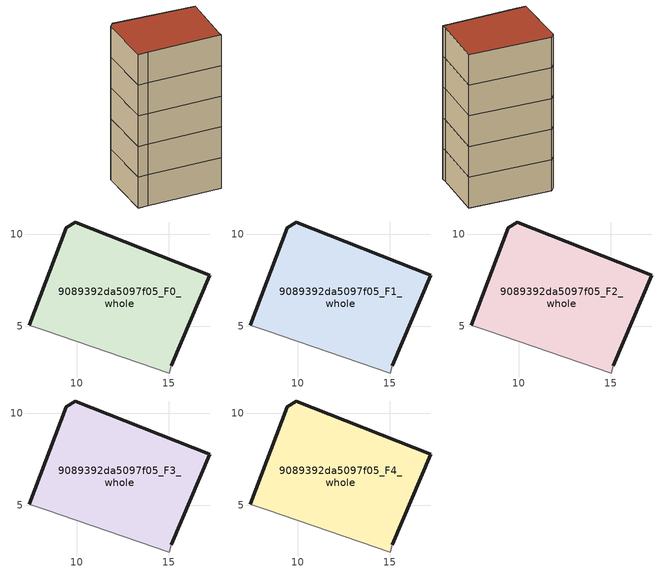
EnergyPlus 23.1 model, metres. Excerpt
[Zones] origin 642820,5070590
9089392da5097f05_F0_whole
 floor ground (EU_floor_Construction): 15.11,2.87 17.22,7.77 9.91,10.68 9.41,10.38 7.41,5.07 8.31,4.77 15.01,2.47 z0
 wall outside (EU_wall_Construction): 7.41,5.07 9.41,10.38 9.91,10.68 17.22,7.77 15.11,2.87 z0:3
 wall adiabatic (EU_wall_Construction): 15.11,2.87 15.01,2.47 8.31,4.77 7.41,5.07 z0:3
9089392da5097f05_F1_whole
 floor to 9089392da5097f05_F0_whole (EU_floor_Construction): 15.11,2.87 17.22,7.77 9.91,10.68 9.41,10.38 7.41,5.07 8.31,4.77 15.01,2.47 z3
 wall outside (EU_wall_Construction): 7.41,5.07 9.41,10.38 9.91,10.68 17.22,7.77 15.11,2.87 z3:6
 wall adiabatic (EU_wall_Construction): 15.11,2.87 15.01,2.47 8.31,4.77 7.41,5.07 z3:6
9089392da5097f05_F2_whole
 floor to 9089392da5097f05_F1_whole (EU_floor_Construction): 15.11,2.87 17.22,7.77 9.91,10.68 9.41,10.38 7.41,5.07 8.31,4.77 15.01,2.47 z6
 wall outside (EU_wall_Construction): 7.41,5.07 9.41,10.38 9.91,10.68 17.22,7.77 15.11,2.87 z6:9
 wall adiabatic (EU_wall_Construction): 15.11,2.87 15.01,2.47 8.31,4.77 7.41,5.07 z6:9
9089392da5097f05_F3_whole
 floor to 9089392da5097f05_F2_whole (EU_floor_Construction): 15.11,2.87 17.22,7.77 9.91,10.68 9.41,10.38 7.41,5.07 8.31,4.77 15.01,2.47 z9
 wall outside (EU_wall_Construction): 7.41,5.07 9.41,10.38 9.91,10.68 17.22,7.77 15.11,2.87 z9:12
 wall adiabatic (EU_wall_Construction): 15.11,2.87 15.01,2.47 8.31,4.77 7.41,5.07 z9:12
9089392da5097f05_F4_whole
 floor to 9089392da5097f05_F3_whole (EU_floor_Construction): 15.11,2.87 17.22,7.77 9.91,10.68 9.41,10.38 7.41,5.07 8.31,4.77 15.01,2.47 z12
 wall outside (EU_wall_Construction): 7.41,5.07 9.41,10.38 9.91,10.68 17.22,7.77 15.11,2.87 z12:15
 wall adiabatic (EU_wall_Construction): 15.11,2.87 15.01,2.47 8.31,4.77 7.41,5.07 z12:15
 roof outside (EU_roof_Construction): 17.22,7.77 15.11,2.87 15.01,2.47 8.31,4.77 7.41,5.07 9.41,10.38 9.91,10.68 z15
[Building]
EU S2 Campaign: North Axis=0; Terrain=City; Solar Distribution=FullExterior
[Site:Location]
Lyon-Bron: Latitude=45.75; Longitude=5; Time Zone=1; Elevation=198
[SizingPeriod:WeatherFileDays]
AnnualSizingPeriod: Begin Month=1; Begin Day of Month=1; End Month=12; End Day of Month=31; Day of Week for Start Day=Monday; Use Weather File Daylight Saving Period=No; Use Weather File Rain and Snow Indicators=No
[MATERIAL]
EU_InternalMass_Material: Roughness=MediumRough; Thickness=0.1; Conductivity=1; Density=1800; Specific Heat=900; Thermal Absorptance=0.9; Solar Absorptance=0.7; Visible Absorptance=0.7
[MATERIAL:NOMASS] Roughness=MediumRough; Thermal Absorptance=0.9; Solar Absorptance=0.7; Visible Absorptance=0.7
Name | Thermal Resistance
EU_wall_NoMass | 1.97775
EU_roof_NoMass | 1.81626
EU_floor_NoMass | 1.84812
[CONSTRUCTION]
EU_wall_Construction: EU_wall_NoMass
EU_roof_Construction: EU_roof_NoMass
EU_floor_Construction: EU_floor_NoMass
EU_InternalMass_Construction: EU_InternalMass_Material
[ZONE] Type=1; Multiplier=1; Ceiling Height=autocalculate; Floor Area=autocalculate; Part of Total Floor Area=Yes
Name | Volume
9089392da5097f05_F0_whole | 143.865
9089392da5097f05_F1_whole; 9089392da5097f05_F2_whole; 9089392da5097f05_F3_whole; 9089392da5097f05_F4_whole | 143.864
[INTERNALMASS] Construction=EU_InternalMass_Construction; Surface Area=47.9538
Name | Zone or ZoneList
9089392da5097f05_F0_whole_EU_InternalMass | 9089392da5097f05_F0_whole
9089392da5097f05_F1_whole_EU_InternalMass | 9089392da5097f05_F1_whole
9089392da5097f05_F2_whole_EU_InternalMass | 9089392da5097f05_F2_whole
9089392da5097f05_F3_whole_EU_InternalMass | 9089392da5097f05_F3_whole
9089392da5097f05_F4_whole_EU_InternalMass | 9089392da5097f05_F4_whole
[OTHEREQUIPMENT] Fuel Type=Electricity; Design Level Calculation Method=Watts/Area; Power per Zone Floor Area=1; Fraction Latent=0; Fraction Radiant=0; Fraction Lost=0; Carbon Dioxide Generation Rate=0; EndUse Subcategory=EU_Step8_InternalGains
Name | Zone or ZoneList or Space or SpaceList | Schedule
EU_Step8_InternalGain_9089392da5097f05_F0_whole_f000 | 9089392da5097f05_F0_whole | EU_Step8_GainSchedule_9089392da5097f05_F0_whole_f000
EU_Step8_InternalGain_9089392da5097f05_F1_whole_f000 | 9089392da5097f05_F1_whole | EU_Step8_GainSchedule_9089392da5097f05_F1_whole_f000
EU_Step8_InternalGain_9089392da5097f05_F2_whole_f000 | 9089392da5097f05_F2_whole | EU_Step8_GainSchedule_9089392da5097f05_F2_whole_f000
EU_Step8_InternalGain_9089392da5097f05_F3_whole_f000 | 9089392da5097f05_F3_whole | EU_Step8_GainSchedule_9089392da5097f05_F3_whole_f000
EU_Step8_InternalGain_9089392da5097f05_F4_whole_f000 | 9089392da5097f05_F4_whole | EU_Step8_GainSchedule_9089392da5097f05_F4_whole_f000
[ZONEVENTILATION:DESIGNFLOWRATE] Schedule=EU_AlwaysOn; Design Flow Rate Calculation Method=AirChanges/Hour; Air Changes per Hour=0.759424; Ventilation Type=Natural; Fan Pressure Rise=0; Fan Total Efficiency=1; Constant Term Coefficient=1; Temperature Term Coefficient=0; Velocity Term Coefficient=0; Velocity Squared Term Coefficient=0; Minimum Indoor Temperature=-100; Maximum Indoor Temperature=100; Delta Temperature=-100; Minimum Outdoor Temperature=-100; Maximum Outdoor Temperature=100; Maximum Wind Speed=40
Name | Zone or ZoneList or Space or SpaceList
EU_ConstantAir_9089392da5097f05_F0_whole | 9089392da5097f05_F0_whole
EU_ConstantAir_9089392da5097f05_F1_whole | 9089392da5097f05_F1_whole
EU_ConstantAir_9089392da5097f05_F2_whole | 9089392da5097f05_F2_whole
EU_ConstantAir_9089392da5097f05_F3_whole | 9089392da5097f05_F3_whole
EU_ConstantAir_9089392da5097f05_F4_whole | 9089392da5097f05_F4_whole
[HVACTEMPLATE:THERMOSTAT] Constant Heating Setpoint=20; Constant Cooling Setpoint=50
EU_HeatOnly_9089392da5097f05_F0_whole; EU_HeatOnly_9089392da5097f05_F1_whole; EU_HeatOnly_9089392da5097f05_F2_whole; EU_HeatOnly_9089392da5097f05_F3_whole; EU_HeatOnly_9089392da5097f05_F4_whole
[HVACTEMPLATE:ZONE:IDEALLOADSAIRSYSTEM] System Availability Schedule=EU_AlwaysOn; Maximum Heating Supply Air Temperature=50; Minimum Cooling Supply Air Temperature=13; Maximum Heating Supply Air Humidity Ratio=0.0156; Minimum Cooling Supply Air Humidity Ratio=0.0077; Heating Limit=NoLimit; Cooling Limit=NoLimit; Heating Availability Schedule=EU_AlwaysOn; Cooling Availability Schedule=EU_CoolingOff; Dehumidification Control Type=ConstantSensibleHeatRatio; Cooling Sensible Heat Ratio=0.7; Dehumidification Setpoint=60; Humidification Control Type=None; Humidification Setpoint=30; Outdoor Air Method=None; Outdoor Air Flow Rate per Person=0.00944; Outdoor Air Flow Rate per Zone Floor Area=0; Outdoor Air Flow Rate per Zone=0; Demand Controlled Ventilation Type=None; Outdoor Air Economizer Type=NoEconomizer; Heat Recovery Type=None; Sensible Heat Recovery Effectiveness=0.7; Latent Heat Recovery Effectiveness=0.65
Name | Template Thermostat
9089392da5097f05_F0_whole | EU_HeatOnly_9089392da5097f05_F0_whole
9089392da5097f05_F1_whole | EU_HeatOnly_9089392da5097f05_F1_whole
9089392da5097f05_F2_whole | EU_HeatOnly_9089392da5097f05_F2_whole
9089392da5097f05_F3_whole | EU_HeatOnly_9089392da5097f05_F3_whole
9089392da5097f05_F4_whole | EU_HeatOnly_9089392da5097f05_F4_whole
[SIZING:ZONE] Zone Cooling Design Supply Air Temperature Input Method=SupplyAirTemperature; Zone Cooling Design Supply Air Temperature=13; Zone Heating Design Supply Air Temperature Input Method=SupplyAirTemperature; Zone Heating Design Supply Air Temperature=50; Zone Cooling Design Supply Air Humidity Ratio=0.008; Zone Heating Design Supply Air Humidity Ratio=0.008; Cooling Design Air Flow Method=DesignDay; Cooling Design Air Flow Rate=0; Cooling Minimum Air Flow per Zone Floor Area=0.000762; Cooling Minimum Air Flow=0; Cooling Minimum Air Flow Fraction=0.2; Heating Design Air Flow Method=DesignDay; Heating Design Air Flow Rate=0; Heating Maximum Air Flow per Zone Floor Area=0.002032; Heating Maximum Air Flow=0.141576; Heating Maximum Air Flow Fraction=0.3; Account for Dedicated Outdoor Air System=No; Dedicated Outdoor Air System Control Strategy=NeutralSupplyAir; Dedicated Outdoor Air Low Setpoint Temperature for Design=autosize; Dedicated Outdoor Air High Setpoint Temperature for Design=autosize; Zone Load Sizing Method=Sensible Load Only No Latent Load; Zone Latent Cooling Design Supply Air Humidity Ratio Input Method=HumidityRatioDifference; Zone Cooling Design Supply Air Humidity Ratio Difference=0.005; Zone Latent Heating Design Supply Air Humidity Ratio Input Method=HumidityRatioDifference; Zone Humidification Design Supply Air Humidity Ratio Difference=0.005
9089392da5097f05_F0_whole; 9089392da5097f05_F1_whole; 9089392da5097f05_F2_whole; 9089392da5097f05_F3_whole; 9089392da5097f05_F4_whole
[SCHEDULE:CONSTANT]
Name | Hourly Value
EU_AlwaysOn | 1
EU_CoolingOff | 0
[SCHEDULE:FILE] Column Number=1; Rows to Skip at Top=0; Number of Hours of Data=8760; Column Separator=Comma; Interpolate to Timestep=No; Minutes per Item=60; Adjust Schedule for Daylight Savings=Yes
Name | File
EU_Step8_GainSchedule_9089392da5097f05_F0_whole_f000 | ../../schedules/9089392da5097f05/9089392da5097f05_F0_whole_f000_gain.csv
EU_Step8_GainSchedule_9089392da5097f05_F1_whole_f000 | ../../schedules/9089392da5097f05/9089392da5097f05_F1_whole_f000_gain.csv
EU_Step8_GainSchedule_9089392da5097f05_F2_whole_f000 | ../../schedules/9089392da5097f05/9089392da5097f05_F2_whole_f000_gain.csv
EU_Step8_GainSchedule_9089392da5097f05_F3_whole_f000 | ../../schedules/9089392da5097f05/9089392da5097f05_F3_whole_f000_gain.csv
EU_Step8_GainSchedule_9089392da5097f05_F4_whole_f000 | ../../schedules/9089392da5097f05/9089392da5097f05_F4_whole_f000_gain.csv
